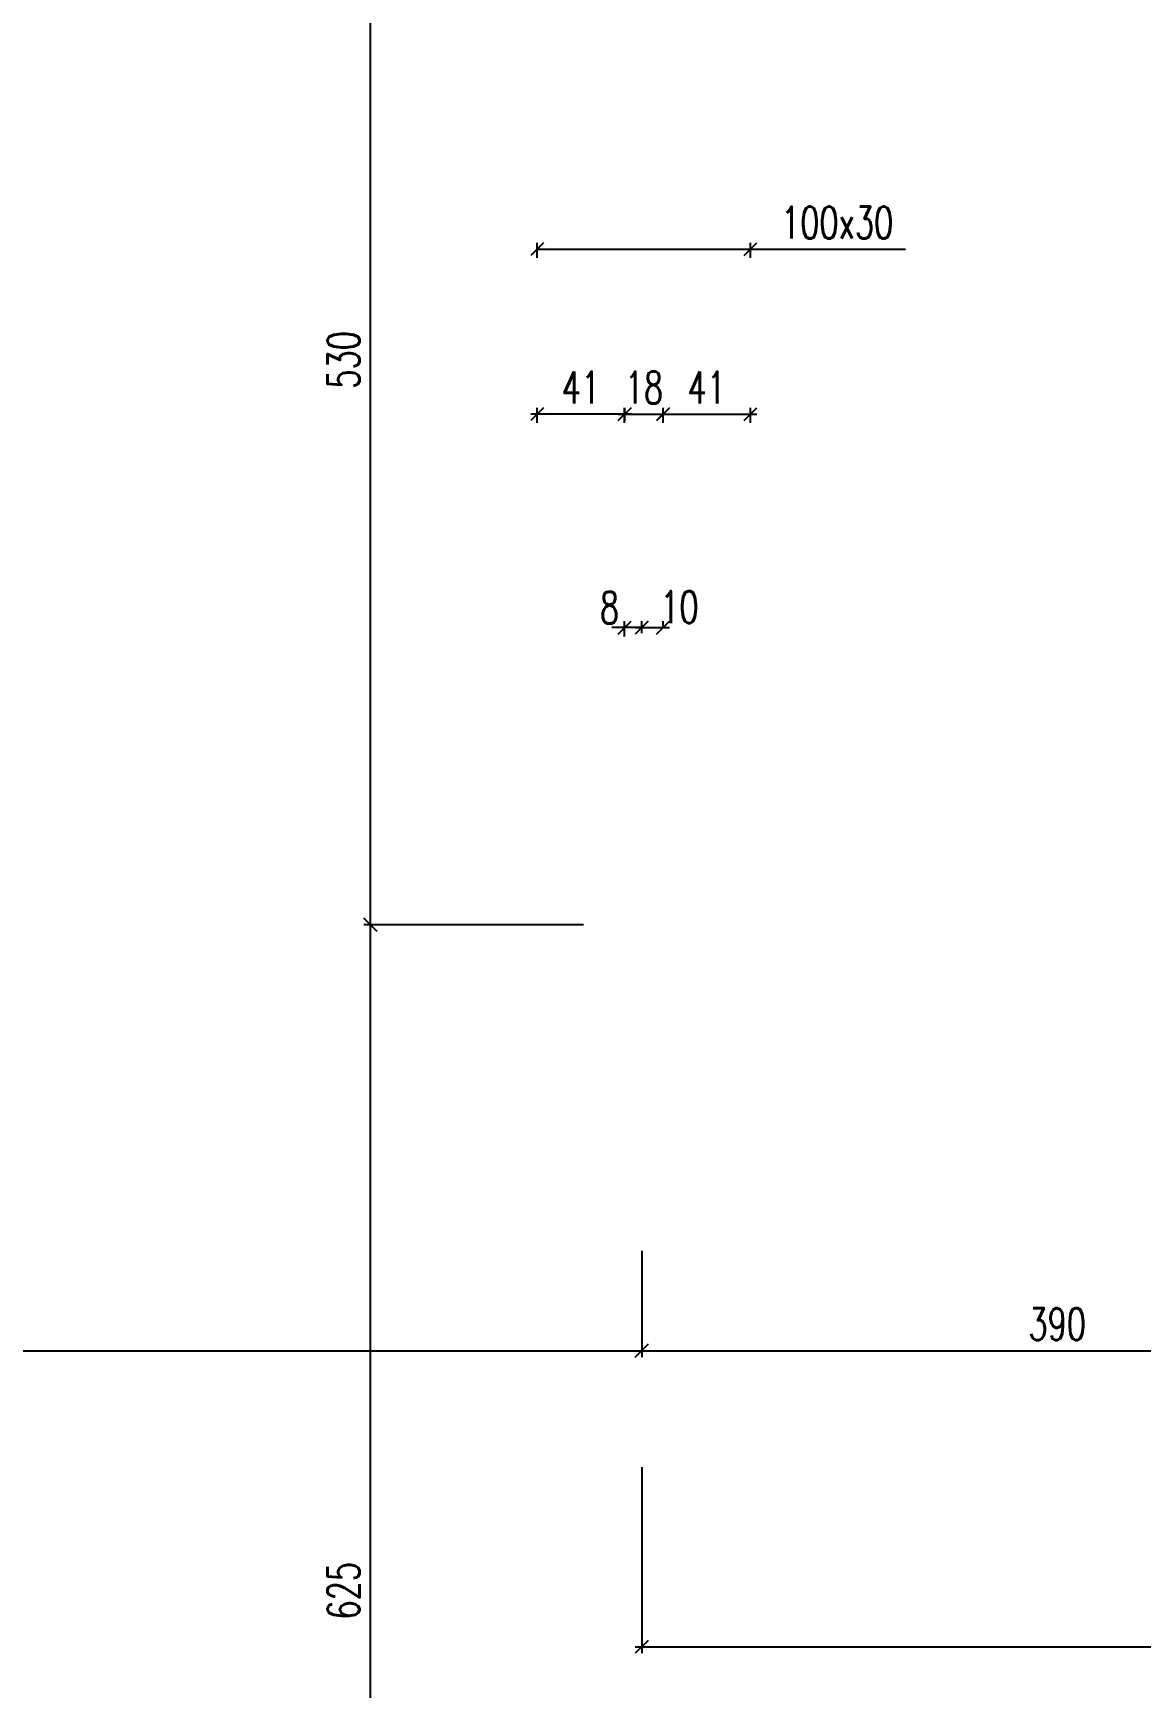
# Model space of a CAD drawing. Extents: x 307 to 786, y -197 to -94.
# Drawn here: x 336.24 to 341.44, y -108.6 to -100.83 of the extents above; entities that cross this region are included whole.
import ezdxf

# ---------------------------------------------------------------- set-up
doc = ezdxf.new("R2010")
doc.units = 0
doc.header["$LTSCALE"] = 0.5
doc.header["$MEASUREMENT"] = 0
doc.layers.get('DEFPOINTS').update_dxf_attribs({"linetype": 'CONTINUOUS'})
doc.layers.add('COTATION', color=7, linetype='CONTINUOUS')
doc.styles.add('ROMANS8', font='romans.shx', dxfattribs={"width": 0.7})
doc.dimstyles.new('COT50 cm', dxfattribs={"dimtxt": 0.15, "dimasz": 0.06, "dimexe": 0.03, "dimexo": 0.1, "dimgap": 0.05, "dimtad": 1, "dimdec": 0, "dimlfac": 100, "dimzin": 0, "dimdsep": 46, "dimtxsty": 'ROMANS8', "dimblk1": 'OBLIQUE', "dimblk2": 'OBLIQUE', "dimsah": 1, "dimcen": 0.03, "dimdle": 0.03, "dimclrt": 1, "dimadec": 0, "dimazin": 0, "dimtfac": 1, "dimtdec": 0, "dimtmove": 0, "dimatfit": 3, "dimfxl": 1, "dimfxlon": 1, "dimtolj": 1, "dimtzin": 0, "dimlwd": -1, "dimlwe": -1, "dimarcsym": 0})

# ---------------------------------------------------------------- blocks, each defined once
blk = doc.blocks.new('_Oblique')
at = {"layer": 'COTATION', "color": 0, "lineweight": -2}
blk.add_line((-0.5, -0.5), (0.5, 0.5), dxfattribs=at)
blk = doc.blocks.new('*D116')
at = {"layer": 'COTATION', "color": 0, "transparency": 16777216}
for p, q in [((338.6059, -101.8882), (338.6059, -101.8182)), ((338.6059, -101.8482), (339.636, -101.8482)), ((339.606, -101.8882), (339.606, -101.8182)), ((339.606, -101.8482), (340.333, -101.8482))]:
    blk.add_line(p, q, dxfattribs=at)
at = {"layer": 'DEFPOINTS', "color": 0, "transparency": 16777216}
for p in [(338.6059, -101.8482), (338.6059, -102.2046), (339.606, -102.18)]:
    blk.add_point(p, dxfattribs=at)
at = {"layer": 'COTATION', "color": 0, "transparency": 16777216, "xscale": 0.06, "yscale": 0.06, "zscale": 0.06, "rotation": 180}
blk.add_blockref('_Oblique', (338.6059, -101.8482), dxfattribs=at)
at = {"layer": 'COTATION', "color": 0, "transparency": 16777216, "xscale": 0.06, "yscale": 0.06, "zscale": 0.06}
blk.add_blockref('_Oblique', (339.606, -101.8482), dxfattribs=at)
at = {"layer": 'COTATION', "color": 1, "transparency": 16777216, "insert": (340.013, -101.7232), "char_height": 0.15, "attachment_point": 5, "style": 'ROMANS8'}
blk.add_mtext('\\A1;100x30', dxfattribs=at)
blk = doc.blocks.new('*D120')
at = {"layer": 'COTATION', "color": 0, "transparency": 16777216}
for p, q in [((338.9861, -102.6223), (339.2262, -102.6223)), ((339.0161, -102.6536), (339.0161, -102.5923)), ((339.1962, -102.6223), (339.1962, -102.5923))]:
    blk.add_line(p, q, dxfattribs=at)
at = {"layer": 'DEFPOINTS', "color": 0, "transparency": 16777216}
for p in [(339.1962, -102.6223), (339.0161, -102.7536), (339.1962, -102.7173)]:
    blk.add_point(p, dxfattribs=at)
at = {"layer": 'COTATION', "color": 0, "transparency": 16777216, "xscale": 0.06, "yscale": 0.06, "zscale": 0.06, "rotation": 180}
blk.add_blockref('_Oblique', (339.0161, -102.6223), dxfattribs=at)
at = {"layer": 'COTATION', "color": 0, "transparency": 16777216, "xscale": 0.06, "yscale": 0.06, "zscale": 0.06}
blk.add_blockref('_Oblique', (339.1962, -102.6223), dxfattribs=at)
at = {"layer": 'COTATION', "color": 1, "transparency": 16777216, "insert": (339.1061, -102.4973), "char_height": 0.15, "attachment_point": 5, "style": 'ROMANS8'}
blk.add_mtext('\\A1;18', dxfattribs=at)
blk = doc.blocks.new('*D121')
at = {"layer": 'COTATION', "color": 0, "transparency": 16777216}
for p, q in [((339.0459, -102.6223), (338.5759, -102.6223)), ((338.6059, -102.6623), (338.6059, -102.5923)), ((339.0159, -102.6623), (339.0159, -102.5923))]:
    blk.add_line(p, q, dxfattribs=at)
at = {"layer": 'DEFPOINTS', "color": 0, "transparency": 16777216}
for p in [(338.6059, -102.6223), (339.0159, -102.7876), (338.6059, -102.9342)]:
    blk.add_point(p, dxfattribs=at)
at = {"layer": 'COTATION', "color": 0, "transparency": 16777216, "xscale": 0.06, "yscale": 0.06, "zscale": 0.06, "rotation": 180}
blk.add_blockref('_Oblique', (338.6059, -102.6223), dxfattribs=at)
at = {"layer": 'COTATION', "color": 0, "transparency": 16777216, "xscale": 0.06, "yscale": 0.06, "zscale": 0.06}
blk.add_blockref('_Oblique', (339.0159, -102.6223), dxfattribs=at)
at = {"layer": 'COTATION', "color": 1, "transparency": 16777216, "insert": (338.8109, -102.4973), "char_height": 0.15, "attachment_point": 5, "style": 'ROMANS8'}
blk.add_mtext('\\A1;41', dxfattribs=at)
blk = doc.blocks.new('*D122')
at = {"layer": 'COTATION', "color": 0, "transparency": 16777216}
for p, q in [((339.1659, -102.6223), (339.636, -102.6223)), ((339.1959, -102.6623), (339.1959, -102.5923)), ((339.606, -102.6623), (339.606, -102.5923))]:
    blk.add_line(p, q, dxfattribs=at)
at = {"layer": 'DEFPOINTS', "color": 0, "transparency": 16777216}
for p in [(339.606, -102.6223), (339.1959, -102.7754), (339.606, -102.9133)]:
    blk.add_point(p, dxfattribs=at)
at = {"layer": 'COTATION', "color": 0, "transparency": 16777216, "xscale": 0.06, "yscale": 0.06, "zscale": 0.06, "rotation": 180}
blk.add_blockref('_Oblique', (339.1959, -102.6223), dxfattribs=at)
at = {"layer": 'COTATION', "color": 0, "transparency": 16777216, "xscale": 0.06, "yscale": 0.06, "zscale": 0.06}
blk.add_blockref('_Oblique', (339.606, -102.6223), dxfattribs=at)
at = {"layer": 'COTATION', "color": 1, "transparency": 16777216, "insert": (339.4009, -102.4973), "char_height": 0.15, "attachment_point": 5, "style": 'ROMANS8'}
blk.add_mtext('\\A1;41', dxfattribs=at)
blk = doc.blocks.new('*D169')
at = {"layer": 'COTATION', "color": 0, "transparency": 16777216}
for p, q in [((337.8226, -99.6874), (337.8226, -105.0475)), ((338.2398, -99.7174), (337.7926, -99.7174)), ((338.8226, -105.0175), (337.7926, -105.0175))]:
    blk.add_line(p, q, dxfattribs=at)
at = {"layer": 'DEFPOINTS', "color": 0, "transparency": 16777216}
for p in [(338.3398, -99.7174), (337.8226, -105.0175), (338.9806, -105.0175)]:
    blk.add_point(p, dxfattribs=at)
at = {"layer": 'COTATION', "color": 0, "transparency": 16777216, "xscale": 0.06, "yscale": 0.06, "zscale": 0.06}
for p, rotation in [((337.8226, -99.7174), 90), ((337.8226, -105.0175), 270)]:
    blk.add_blockref('_Oblique', p, dxfattribs=dict(at, rotation=rotation))
at = {"layer": 'COTATION', "color": 1, "transparency": 16777216, "insert": (337.6976, -102.3674), "char_height": 0.15, "attachment_point": 5, "rotation": 90, "style": 'ROMANS8'}
blk.add_mtext('\\A1;530', dxfattribs=at)
blk = doc.blocks.new('*D203')
at = {"layer": 'COTATION', "color": 0, "transparency": 16777216}
for p, q in [((338.8226, -105.0175), (337.7926, -105.0175)), ((337.8226, -104.9875), (337.8226, -111.2975)), ((338.8226, -111.2675), (337.7926, -111.2675))]:
    blk.add_line(p, q, dxfattribs=at)
at = {"layer": 'DEFPOINTS', "color": 0, "transparency": 16777216}
for p in [(338.9806, -105.0175), (337.8226, -111.2675), (338.9806, -111.2675)]:
    blk.add_point(p, dxfattribs=at)
at = {"layer": 'COTATION', "color": 0, "transparency": 16777216, "xscale": 0.06, "yscale": 0.06, "zscale": 0.06}
for p, rotation in [((337.8226, -105.0175), 90), ((337.8226, -111.2675), 270)]:
    blk.add_blockref('_Oblique', p, dxfattribs=dict(at, rotation=rotation))
at = {"layer": 'COTATION', "color": 1, "transparency": 16777216, "insert": (337.6976, -108.1425), "char_height": 0.15, "attachment_point": 5, "rotation": 90, "style": 'ROMANS8'}
blk.add_mtext('\\A1;625', dxfattribs=at)
blk = doc.blocks.new('*D244')
at = {"layer": 'COTATION', "color": 0, "transparency": 16777216}
for p, q in [((339.0159, -103.6236), (338.9559, -103.6236)), ((339.0159, -103.665), (339.0159, -103.5936)), ((339.0958, -103.6236), (339.0159, -103.6236)), ((339.0958, -103.6497), (339.0958, -103.5936)), ((339.0958, -103.6236), (339.1558, -103.6236))]:
    blk.add_line(p, q, dxfattribs=at)
at = {"layer": 'DEFPOINTS', "color": 0, "transparency": 16777216}
for p in [(339.0159, -103.6236), (339.0159, -103.765), (339.0958, -103.7497)]:
    blk.add_point(p, dxfattribs=at)
at = {"layer": 'COTATION', "color": 0, "transparency": 16777216, "xscale": 0.06, "yscale": 0.06, "zscale": 0.06}
blk.add_blockref('_Oblique', (339.0159, -103.6236), dxfattribs=at)
at = {"layer": 'COTATION', "color": 0, "transparency": 16777216, "xscale": 0.06, "yscale": 0.06, "zscale": 0.06, "rotation": 180}
blk.add_blockref('_Oblique', (339.0958, -103.6236), dxfattribs=at)
at = {"layer": 'COTATION', "color": 1, "transparency": 16777216, "insert": (338.9449, -103.53), "char_height": 0.15, "attachment_point": 5, "style": 'ROMANS8'}
blk.add_mtext('\\A1;8', dxfattribs=at)
blk = doc.blocks.new('*D245')
at = {"layer": 'COTATION', "color": 0, "transparency": 16777216}
for p, q in [((339.0658, -103.6236), (339.2259, -103.6236)), ((339.0958, -103.6497), (339.0958, -103.5936)), ((339.1959, -103.6236), (339.1959, -103.5936))]:
    blk.add_line(p, q, dxfattribs=at)
at = {"layer": 'DEFPOINTS', "color": 0, "transparency": 16777216}
for p in [(339.1959, -103.6236), (339.1959, -103.6972), (339.0958, -103.7497)]:
    blk.add_point(p, dxfattribs=at)
at = {"layer": 'COTATION', "color": 0, "transparency": 16777216, "xscale": 0.06, "yscale": 0.06, "zscale": 0.06, "rotation": 180}
blk.add_blockref('_Oblique', (339.0958, -103.6236), dxfattribs=at)
at = {"layer": 'COTATION', "color": 0, "transparency": 16777216, "xscale": 0.06, "yscale": 0.06, "zscale": 0.06}
blk.add_blockref('_Oblique', (339.1959, -103.6236), dxfattribs=at)
at = {"layer": 'COTATION', "color": 1, "transparency": 16777216, "insert": (339.273, -103.5271), "char_height": 0.15, "attachment_point": 5, "style": 'ROMANS8'}
blk.add_mtext('\\A1;10', dxfattribs=at)
blk = doc.blocks.new('*D456')
at = {"layer": 'COTATION', "color": 0, "linetype": 'ByBlock', "transparency": 16777216}
for p, q in [((333.0228, -106.2414), (333.0228, -107.0461)), ((339.0959, -106.5481), (339.0959, -107.0461)), ((332.9928, -107.0161), (339.1259, -107.0161))]:
    blk.add_line(p, q, dxfattribs=at)
at = {"layer": 'DEFPOINTS', "color": 0, "linetype": 'ByBlock', "transparency": 16777216}
for p in [(333.0228, -106.1414), (339.0959, -106.4481), (339.0959, -107.0161)]:
    blk.add_point(p, dxfattribs=at)
at = {"layer": 'COTATION', "color": 0, "linetype": 'ByBlock', "transparency": 16777216, "xscale": 0.06, "yscale": 0.06, "zscale": 0.06, "rotation": 180}
blk.add_blockref('_Oblique', (333.0228, -107.0161), dxfattribs=at)
at = {"layer": 'COTATION', "color": 0, "linetype": 'ByBlock', "transparency": 16777216, "xscale": 0.06, "yscale": 0.06, "zscale": 0.06}
blk.add_blockref('_Oblique', (339.0959, -107.0161), dxfattribs=at)
at = {"layer": 'COTATION', "color": 1, "linetype": 'ByBlock', "transparency": 16777216, "insert": (336.0593, -106.8911), "char_height": 0.15, "attachment_point": 5, "style": 'ROMANS8'}
blk.add_mtext('\\A1;607', dxfattribs=at)
blk = doc.blocks.new('*D457')
at = {"layer": 'COTATION', "color": 0, "linetype": 'ByBlock', "transparency": 16777216}
for p, q in [((339.0959, -106.5481), (339.0959, -107.0461)), ((339.0659, -107.0161), (343.0247, -107.0161)), ((342.9947, -107.009), (342.9947, -107.0461))]:
    blk.add_line(p, q, dxfattribs=at)
at = {"layer": 'DEFPOINTS', "color": 0, "linetype": 'ByBlock', "transparency": 16777216}
for p in [(339.0959, -106.4481), (342.9947, -106.909), (342.9947, -107.0161)]:
    blk.add_point(p, dxfattribs=at)
at = {"layer": 'COTATION', "color": 0, "linetype": 'ByBlock', "transparency": 16777216, "xscale": 0.06, "yscale": 0.06, "zscale": 0.06, "rotation": 180}
blk.add_blockref('_Oblique', (339.0959, -107.0161), dxfattribs=at)
at = {"layer": 'COTATION', "color": 0, "linetype": 'ByBlock', "transparency": 16777216, "xscale": 0.06, "yscale": 0.06, "zscale": 0.06}
blk.add_blockref('_Oblique', (342.9947, -107.0161), dxfattribs=at)
at = {"layer": 'COTATION', "color": 1, "linetype": 'ByBlock', "transparency": 16777216, "insert": (341.0453, -106.8911), "char_height": 0.15, "attachment_point": 5, "style": 'ROMANS8'}
blk.add_mtext('\\A1;390', dxfattribs=at)
blk = doc.blocks.new('*D458')
at = {"layer": 'COTATION', "color": 0, "linetype": 'ByBlock', "transparency": 16777216}
for p, q in [((346.2609, -107.4051), (346.2609, -108.4351)), ((339.0959, -107.5621), (339.0959, -108.4351)), ((339.0659, -108.4051), (346.2909, -108.4051))]:
    blk.add_line(p, q, dxfattribs=at)
at = {"layer": 'DEFPOINTS', "color": 0, "linetype": 'ByBlock', "transparency": 16777216}
for p in [(346.2609, -107.144), (339.0959, -107.4621), (346.2609, -108.4051)]:
    blk.add_point(p, dxfattribs=at)
at = {"layer": 'COTATION', "color": 0, "linetype": 'ByBlock', "transparency": 16777216, "xscale": 0.06, "yscale": 0.06, "zscale": 0.06, "rotation": 180}
blk.add_blockref('_Oblique', (339.0959, -108.4051), dxfattribs=at)
at = {"layer": 'COTATION', "color": 0, "linetype": 'ByBlock', "transparency": 16777216, "xscale": 0.06, "yscale": 0.06, "zscale": 0.06}
blk.add_blockref('_Oblique', (346.2609, -108.4051), dxfattribs=at)
at = {"layer": 'COTATION', "color": 1, "linetype": 'ByBlock', "transparency": 16777216, "insert": (342.6784, -108.2801), "char_height": 0.15, "attachment_point": 5, "style": 'ROMANS8'}
blk.add_mtext('\\A1;716', dxfattribs=at)

msp = doc.modelspace()

# ---------------------------------------------------------------- dimensions: what is measured, and where the dimension line sits
at = {"layer": 'COTATION'}
dim = msp.add_linear_dim(base=(337.8226, -105.0175), p1=(338.3398, -99.7174), p2=(338.9806, -105.0175), angle=90, dimstyle='COT50 cm', dxfattribs=at)
dim.commit()
dim.dimension.update_dxf_attribs({"geometry": '*D169', "text_midpoint": (337.6976, -102.3674)})
dim = msp.add_linear_dim(base=(338.6059, -101.8482), p1=(339.606, -102.18), p2=(338.6059, -102.2046), text='<>x30', dimstyle='COT50 cm', override={"dimfxl": 0.04, "dimfxlon": 1}, dxfattribs=at)
dim.commit()
dim.dimension.update_dxf_attribs({"geometry": '*D116', "text_midpoint": (340.013, -101.8482), "dimtype": 160})
for base, p1, p2, picture, middle in [((338.6059, -102.6223), (339.0159, -102.7876), (338.6059, -102.9342), '*D121', (338.8109, -102.4973)), ((339.606, -102.6223), (339.1959, -102.7754), (339.606, -102.9133), '*D122', (339.4009, -102.4973))]:
    dim = msp.add_linear_dim(base=base, p1=p1, p2=p2, dimstyle='COT50 cm', override={"dimtmove": 1, "dimfxl": 0.04, "dimfxlon": 1}, dxfattribs=at)
    dim.commit()
    dim.dimension.update_dxf_attribs({"geometry": picture, "text_midpoint": middle})
for base, p1, p2, override, picture, middle in [((339.1962, -102.6223), (339.0161, -102.7536), (339.1962, -102.7173), {"dimfxl": 0.04, "dimfxlon": 1}, '*D120', (339.1061, -102.6223)), ((339.0159, -103.6236), (339.0958, -103.7497), (339.0159, -103.765), {"dimtmove": 1, "dimfxl": 10, "dimfxlon": 1}, '*D244', (338.9449, -103.655)), ((339.1959, -103.6236), (339.0958, -103.7497), (339.1959, -103.6972), {"dimtmove": 1, "dimfxl": 10, "dimfxlon": 1}, '*D245', (339.273, -103.6521))]:
    dim = msp.add_linear_dim(base=base, p1=p1, p2=p2, dimstyle='COT50 cm', override=override, dxfattribs=at)
    dim.commit()
    dim.dimension.update_dxf_attribs({"geometry": picture, "text_midpoint": middle, "dimtype": 160})
dim = msp.add_linear_dim(base=(337.8226, -111.2675), p1=(338.9806, -105.0175), p2=(338.9806, -111.2675), angle=90, dimstyle='COT50 cm', override={"dimtmove": 1}, dxfattribs=at)
dim.commit()
dim.dimension.update_dxf_attribs({"geometry": '*D203', "text_midpoint": (337.6976, -108.1425)})
at = {"layer": 'COTATION', "linetype": 'ByBlock'}
for base, p1, p2, picture, middle in [((339.0959, -107.0161), (333.0228, -106.1414), (339.0959, -106.4481), '*D456', (336.0593, -106.8911)), ((342.9947, -107.0161), (339.0959, -106.4481), (342.9947, -106.909), '*D457', (341.0453, -106.8911)), ((346.2608685767, -108.4050648269), (339.0958685768, -107.4620971378), (346.2608685767, -107.1439904779), '*D458', (342.6783685768, -108.2800648269))]:
    dim = msp.add_linear_dim(base=base, p1=p1, p2=p2, dimstyle='COT50 cm', override={"dimtmove": 1}, dxfattribs=at)
    dim.commit()
    dim.dimension.update_dxf_attribs({"geometry": picture, "text_midpoint": middle})

doc.saveas('drawing.dxf')
